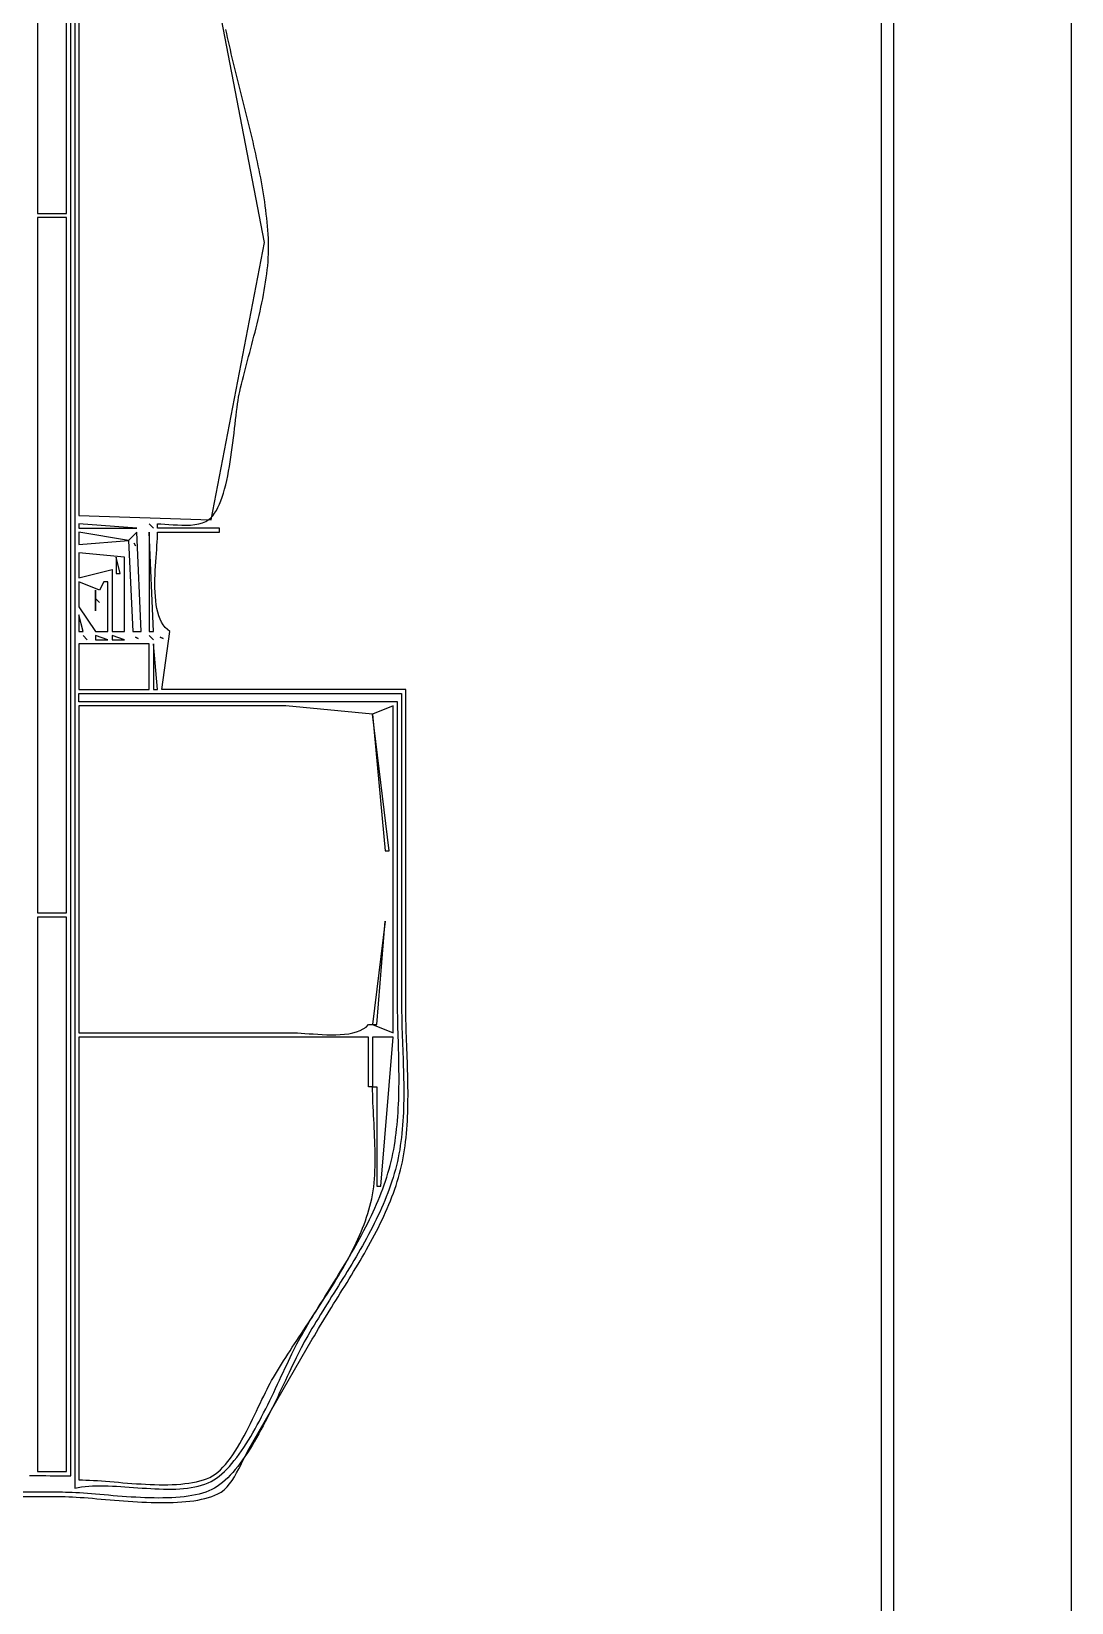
# Model space of a CAD drawing. Extents: x 0 to 792, y 0 to 1224.
# Drawn here: x 540.5 to 792, y 203.4 to 583 of the extents above; entities that cross this region are included whole.
import ezdxf

# ---------------------------------------------------------------- set-up
doc = ezdxf.new("R2010")
doc.units = 0
doc.layers.add('C7', color=7, linetype='CONTINUOUS')

msp = doc.modelspace()

# ---------------------------------------------------------------- linework, layer by layer
at = {"layer": 'C7'}
for points in [[(0, 1224), (0, 0), (792, 0), (792, 1224), (0, 1224)], [(26, 62), (561, 62), (699, 62), (734, 62), (747.396606, 63.027779), (749, 79), (749, 125), (749, 315), (749, 969), (749, 1138), (749, 1181), (747.972229, 1197.396606), (738, 1199), (709, 1199), (593, 1199), (166, 1199), (62, 1199), (36, 1199), (27.027777, 1197.396606), (26, 1177), (26, 1121), (26, 904), (26, 62)], [(29, 1196), (29, 65), (746, 65), (746, 1196), (29, 1196)], [(551, 1125), (551, 231), (551.7984, 231.1694), (552.6262, 231.3066), (553.4817, 231.4137), (554.3627, 231.493), (555.2675, 231.5469), (556.194, 231.5775), (557.1405, 231.5872), (558.1049, 231.5783), (559.0854, 231.553), (560.0799, 231.5136), (561.0867, 231.4625), (562.1038, 231.4018), (563.1293, 231.3339), (564.1613, 231.2611), (565.1978, 231.1856), (566.2369, 231.1097), (567.2768, 231.0357), (568.3154, 230.9659), (569.3509, 230.9026), (570.3814, 230.848), (571.405, 230.8045), (572.4197, 230.7742), (573.4236, 230.7596), (574.4148, 230.7629), (575.3913, 230.7863), (576.3514, 230.8322), (577.293, 230.9028), (578.2142, 231.0004), (579.1132, 231.1273), (579.988, 231.2858), (580.8366, 231.4781), (581.6572, 231.7066), (582.4479, 231.9735), (583.2067, 232.2811), (583.9317, 232.6318), (584.6211, 233.0277), (585.2637, 233.4558), (585.899, 233.9311), (586.5271, 234.4514), (587.148, 235.0148), (587.7618, 235.619), (588.3684, 236.2622), (588.968, 236.9422), (589.5606, 237.657), (590.1462, 238.4045), (590.7249, 239.1827), (591.2967, 239.9896), (591.8617, 240.823), (592.4199, 241.6809), (592.9713, 242.5613), (593.5161, 243.4621), (594.0541, 244.3813), (594.5856, 245.3168), (595.1105, 246.2665), (595.6288, 247.2285), (596.1407, 248.2006), (596.6461, 249.1808), (597.1451, 250.167), (597.6378, 251.1573), (598.1242, 252.1495), (598.6043, 253.1415), (599.0781, 254.1314), (599.5459, 255.1171), (600.0074, 256.0965), (600.4629, 257.0676), (600.9124, 258.0283), (601.3558, 258.9766), (601.7933, 259.9103), (602.2249, 260.8276), (602.6506, 261.7263), (603.0704, 262.6043), (603.4845, 263.4596), (603.8929, 264.2902), (604.2956, 265.0939), (604.6926, 265.8689), (605.084, 266.6129), (605.4699, 267.3239), (605.8503, 268), (606.3412, 268.8493), (606.8392, 269.6995), (607.3437, 270.5507), (607.854, 271.4029), (608.3697, 272.2561), (608.8901, 273.1105), (609.4148, 273.9662), (609.9431, 274.8231), (610.4746, 275.6814), (611.0086, 276.5411), (611.5446, 277.4022), (612.0821, 278.2649), (612.6204, 279.1293), (613.1591, 279.9953), (613.6975, 280.8631), (614.2352, 281.7327), (614.7715, 282.6042), (615.3059, 283.4776), (615.8379, 284.3531), (616.3668, 285.2306), (616.8922, 286.1104), (617.4135, 286.9923), (617.9301, 287.8765), (618.4415, 288.7631), (618.947, 289.6521), (619.4462, 290.5436), (619.9386, 291.4376), (620.4234, 292.3343), (620.9003, 293.2337), (621.3685, 294.1358), (621.8277, 295.0408), (622.2771, 295.9486), (622.7163, 296.8594), (623.1447, 297.7733), (623.5618, 298.6902), (623.9669, 299.6103), (624.3596, 300.5336), (624.7392, 301.4603), (625.1053, 302.3902), (625.4572, 303.3237), (625.7944, 304.2606), (626.1164, 305.2011), (626.4226, 306.1452), (626.7124, 307.093), (626.9852, 308.0445), (627.2407, 309), (627.4779, 309.9582), (627.698, 310.9217), (627.9016, 311.8901), (628.0891, 312.8632), (628.2612, 313.8407), (628.4184, 314.8224), (628.5614, 315.8081), (628.6906, 316.7976), (628.8066, 317.7905), (628.9101, 318.7867), (629.0016, 319.786), (629.0817, 320.788), (629.1508, 321.7926), (629.2097, 322.7996), (629.2589, 323.8086), (629.2989, 324.8195), (629.3304, 325.8319), (629.3539, 326.8458), (629.3699, 327.8608), (629.379, 328.8767), (629.3819, 329.8932), (629.3791, 330.9102), (629.3711, 331.9274), (629.3586, 332.9445), (629.342, 333.9614), (629.322, 334.9777), (629.2992, 335.9933), (629.2741, 337.0079), (629.2473, 338.0213), (629.2193, 339.0332), (629.1908, 340.0434), (629.1622, 341.0516), (629.1343, 342.0577), (629.1075, 343.0614), (629.0824, 344.0625), (629.0596, 345.0606), (629.0396, 346.0557), (629.0231, 347.0474), (629.0106, 348.0355), (629.0027, 349.0197), (629, 350), (629, 421), (552, 421), (552, 423), (630, 423), (630, 348), (630.0034, 347.0302), (630.0132, 346.0545), (630.0289, 345.0731), (630.0495, 344.0865), (630.0746, 343.0949), (630.1035, 342.0988), (630.1354, 341.0984), (630.1696, 340.0941), (630.2057, 339.0863), (630.2427, 338.0753), (630.2802, 337.0614), (630.3173, 336.0451), (630.3535, 335.0266), (630.388, 334.0064), (630.4202, 332.9847), (630.4495, 331.9619), (630.4751, 330.9384), (630.4963, 329.9145), (630.5126, 328.8906), (630.5232, 327.867), (630.5275, 326.8441), (630.5247, 325.8221), (630.5143, 324.8016), (630.4955, 323.7827), (630.4677, 322.7659), (630.4302, 321.7516), (630.3824, 320.74), (630.3234, 319.7315), (630.2528, 318.7264), (630.1698, 317.7252), (630.0737, 316.7282), (629.9639, 315.7357), (629.8397, 314.748), (629.7005, 313.7655), (629.5455, 312.7886), (629.374, 311.8177), (629.1855, 310.853), (628.9792, 309.8949), (628.7546, 308.9438), (628.5108, 308), (628.2449, 307.0493), (627.9617, 306.1021), (627.6615, 305.1582), (627.3451, 304.2177), (627.0129, 303.2804), (626.6655, 302.3463), (626.3036, 301.4153), (625.9276, 300.4875), (625.5381, 299.5627), (625.1357, 298.6408), (624.721, 297.7219), (624.2945, 296.8059), (623.8568, 295.8928), (623.4085, 294.9824), (622.9501, 294.0747), (622.4823, 293.1697), (622.0055, 292.2673), (621.5203, 291.3675), (621.0274, 290.4702), (620.5272, 289.5753), (620.0204, 288.6829), (619.5075, 287.7928), (618.9891, 286.9051), (618.4657, 286.0195), (617.938, 285.1362), (617.4064, 284.255), (616.8716, 283.3759), (616.3342, 282.4988), (615.7946, 281.6238), (615.2534, 280.7506), (614.7113, 279.8794), (614.1688, 279.0099), (613.6265, 278.1423), (613.0849, 277.2763), (612.5446, 276.412), (612.0061, 275.5494), (611.4701, 274.6883), (610.9371, 273.8287), (610.4077, 272.9706), (609.8824, 272.1138), (609.3618, 271.2584), (608.8465, 270.4044), (608.3371, 269.5515), (607.834, 268.6999), (607.338, 267.8494), (606.8495, 267), (606.4753, 266.3315), (606.0942, 265.6264), (605.7063, 264.8869), (605.3116, 264.1149), (604.91, 263.3127), (604.5017, 262.4822), (604.0866, 261.6257), (603.6647, 260.7451), (603.2361, 259.8425), (602.8007, 258.9201), (602.3587, 257.9799), (601.91, 257.0241), (601.4546, 256.0547), (600.9926, 255.0738), (600.5239, 254.0835), (600.0487, 253.0859), (599.5668, 252.0831), (599.0784, 251.0772), (598.5834, 250.0702), (598.082, 249.0643), (597.574, 248.0615), (597.0595, 247.064), (596.5385, 246.0738), (596.0111, 245.093), (595.4773, 244.1237), (594.937, 243.168), (594.3904, 242.228), (593.8374, 241.3058), (593.278, 240.4034), (592.7123, 239.523), (592.1402, 238.6667), (591.5619, 237.8365), (590.9773, 237.0345), (590.3864, 236.2629), (589.7893, 235.5237), (589.186, 234.819), (588.5765, 234.1508), (587.9607, 233.5214), (587.3388, 232.9327), (586.7108, 232.3869), (586.0767, 231.8861), (585.4364, 231.4323), (584.7901, 231.0277), (584.1279, 230.6716), (583.4213, 230.3492), (582.6724, 230.0592), (581.8837, 229.8003), (581.0574, 229.5711), (580.1959, 229.3703), (579.3016, 229.1965), (578.3767, 229.0485), (577.4236, 228.9249), (576.4447, 228.8245), (575.4422, 228.7457), (574.4185, 228.6875), (573.3759, 228.6483), (572.3168, 228.6269), (571.2434, 228.622), (570.1582, 228.6322), (569.0635, 228.6562), (567.9615, 228.6927), (566.8547, 228.7403), (565.7453, 228.7978), (564.6357, 228.8637), (563.5282, 228.9369), (562.4252, 229.0159), (561.3289, 229.0994), (560.2418, 229.1861), (559.1661, 229.2746), (558.1042, 229.3637), (557.0584, 229.452), (556.0311, 229.5382), (555.0245, 229.621), (554.041, 229.699), (553.083, 229.7709), (552.1528, 229.8353), (551.2527, 229.8911), (550.385, 229.9367), (549.5521, 229.971), (548.7563, 229.9925), (548, 230), (452, 230)], [(540.0033, 234.0629), (541.0037, 234.0515), (542.0039, 234.0411), (543.004, 234.0318), (544.0039, 234.0236), (545.0037, 234.0166), (546.0033, 234.0107), (547.0027, 234.0061), (548.002, 234.0027), (549.0011, 234.0006), (550, 234), (550, 1122)], [(542, 730), (542, 539), (549, 539), (549, 730), (542, 730)], [(552, 599), (552, 466), (584, 465), (596.820984, 532), (584, 599), (552, 599)], [(585.6103, 229.6033), (586.3873, 230.0473), (587.1139, 230.6151), (587.7939, 231.2891), (588.431, 232.0517), (589.0289, 232.8853), (589.5914, 233.7724), (590.1221, 234.6953), (590.6249, 235.6364), (591.1034, 236.5782), (591.5613, 237.503), (592.0025, 238.3933), (592.4306, 239.2315), (592.8495, 240), (608.421265, 267), (608.91, 267.8465), (609.4063, 268.6941), (609.9094, 269.543), (610.4188, 270.3931), (610.9338, 271.2445), (611.4539, 272.0973), (611.9785, 272.9515), (612.5071, 273.8072), (613.0389, 274.6644), (613.5736, 275.5231), (614.1104, 276.3836), (614.6487, 277.2457), (615.1882, 278.1095), (615.728, 278.9752), (616.2677, 279.8427), (616.8067, 280.7121), (617.3444, 281.5834), (617.8801, 282.4568), (618.4135, 283.3323), (618.9437, 284.2099), (619.4704, 285.0896), (619.9928, 285.9716), (620.5104, 286.8559), (621.0227, 287.7426), (621.529, 288.6316), (622.0288, 289.5231), (622.5214, 290.4171), (623.0064, 291.3136), (623.4831, 292.2128), (623.9509, 293.1146), (624.4093, 294.0192), (624.8577, 294.9266), (625.2955, 295.8368), (625.7221, 296.7498), (626.1369, 297.6658), (626.5394, 298.5849), (626.929, 299.5069), (627.3051, 300.4321), (627.6671, 301.3605), (628.0144, 302.292), (628.3465, 303.2268), (628.6627, 304.165), (628.9626, 305.1065), (629.2455, 306.0515), (629.5108, 307), (629.7543, 307.9421), (629.9791, 308.8916), (630.1858, 309.8482), (630.3751, 310.8115), (630.5475, 311.781), (630.7038, 312.7566), (630.8446, 313.7378), (630.9705, 314.7244), (631.0822, 315.7159), (631.1803, 316.712), (631.2655, 317.7123), (631.3384, 318.7166), (631.3996, 319.7245), (631.4499, 320.7356), (631.4897, 321.7496), (631.5199, 322.7662), (631.541, 323.7849), (631.5536, 324.8056), (631.5585, 325.8277), (631.5562, 326.851), (631.5474, 327.8751), (631.5328, 328.8997), (631.513, 329.9244), (631.4886, 330.949), (631.4603, 331.9729), (631.4287, 332.996), (631.3945, 334.0178), (631.3583, 335.0381), (631.3207, 336.0564), (631.2825, 337.0724), (631.2442, 338.0858), (631.2065, 339.0963), (631.17, 340.1034), (631.1354, 341.1069), (631.1033, 342.1064), (631.0744, 343.1015), (631.0493, 344.092), (631.0287, 345.0774), (631.0132, 346.0574), (631.0034, 347.0317), (631, 348), (631, 424), (572, 424), (574, 438), (573.4015, 438.4518), (572.8686, 438.9835), (572.398, 439.5897), (571.9862, 440.2646), (571.63, 441.0029), (571.3259, 441.7988), (571.0705, 442.6469), (570.8605, 443.5416), (570.6924, 444.4773), (570.563, 445.4485), (570.4689, 446.4496), (570.4066, 447.475), (570.3728, 448.5193), (570.3641, 449.5768), (570.3771, 450.6419), (570.4085, 451.7092), (570.4549, 452.7731), (570.5129, 453.828), (570.5791, 454.8683), (570.6501, 455.8885), (570.7227, 456.883), (570.7933, 457.8463), (570.8587, 458.7729), (570.9154, 459.657), (570.9601, 460.4933), (570.9894, 461.2761), (571, 462), (586, 462), (586, 463), (571, 463), (571, 464), (571.8335, 463.9815), (572.7471, 463.9342), (573.7245, 463.8704), (574.7493, 463.8024), (575.8052, 463.7425), (576.8758, 463.7029), (577.9448, 463.696), (578.996, 463.7339), (580.0128, 463.8291), (580.9791, 463.9938), (581.8785, 464.2403), (582.6946, 464.5808), (583.4112, 465.0277), (583.9046, 465.4572), (584.3703, 465.9683), (584.8091, 466.5562), (585.2221, 467.216), (585.6106, 467.943), (585.9755, 468.7323), (586.3179, 469.5792), (586.6389, 470.4787), (586.9396, 471.426), (587.2211, 472.4165), (587.4844, 473.4451), (587.7307, 474.5072), (587.961, 475.5979), (588.1765, 476.7124), (588.3781, 477.8458), (588.567, 478.9934), (588.7443, 480.1503), (588.911, 481.3118), (589.0682, 482.4729), (589.217, 483.629), (589.3585, 484.7751), (589.4938, 485.9064), (589.624, 487.0182), (589.7501, 488.1056), (589.8732, 489.1638), (589.9944, 490.1879), (590.1149, 491.1733), (590.2356, 492.1149), (590.3576, 493.0082), (590.4821, 493.8481), (590.6101, 494.6299), (590.7427, 495.3488), (590.8811, 496), (591.0903, 496.8951), (591.3085, 497.8018), (591.5348, 498.7193), (591.7684, 499.6471), (592.0083, 500.5846), (592.2538, 501.5311), (592.5039, 502.4861), (592.7577, 503.4489), (593.0145, 504.419), (593.2732, 505.3958), (593.5331, 506.3786), (593.7933, 507.3668), (594.0529, 508.3599), (594.3109, 509.3572), (594.5667, 510.3582), (594.8192, 511.3622), (595.0676, 512.3686), (595.311, 513.3769), (595.5486, 514.3864), (595.7794, 515.3966), (596.0027, 516.4067), (596.2175, 517.4163), (596.4229, 518.4247), (596.6182, 519.4314), (596.8023, 520.4356), (596.9745, 521.4369), (597.1339, 522.4346), (597.2795, 523.428), (597.4106, 524.4167), (597.5262, 525.4), (597.6255, 526.3773), (597.7076, 527.348), (597.7716, 528.3115), (597.8167, 529.2672), (597.842, 530.2145), (597.8465, 531.1528), (597.8295, 532.0815), (597.7901, 533), (597.7301, 533.9798), (597.6597, 534.9589), (597.5792, 535.9372), (597.4889, 536.9148), (597.3892, 537.8917), (597.2803, 538.868), (597.1624, 539.8435), (597.036, 540.8185), (596.9013, 541.7928), (596.7587, 542.7666), (596.6083, 543.7398), (596.4505, 544.7125), (596.2857, 545.6846), (596.1141, 546.6563), (595.9359, 547.6275), (595.7516, 548.5982), (595.5615, 549.5685), (595.3657, 550.5384), (595.1646, 551.5079), (594.9586, 552.4771), (594.7478, 553.4459), (594.5327, 554.4144), (594.3135, 555.3827), (594.0905, 556.3506), (593.864, 557.3184), (593.6343, 558.2859), (593.4017, 559.2531), (593.1666, 560.2203), (592.9292, 561.1872), (592.6897, 562.1541), (592.4486, 563.1208), (592.2061, 564.0874), (591.9625, 565.054), (591.7182, 566.0206), (591.4733, 566.9871), (591.2283, 567.9536), (590.9833, 568.9201), (590.7388, 569.8867), (590.495, 570.8534), (590.2522, 571.8202), (590.0107, 572.7871), (589.7708, 573.7541), (589.5329, 574.7213), (589.2971, 575.6887), (589.0639, 576.6563), (588.8335, 577.6241), (588.6061, 578.5922), (588.3822, 579.5605), (588.1621, 580.5292), (587.9459, 581.4981), (587.734, 582.4675), (587.5268, 583.4371)], [(542, 538), (542, 370), (549, 370), (549, 538), (542, 538)], [(552, 464), (552, 463), (566, 463), (552, 464)], [(569, 464), (570, 463), (569, 464)], [(552, 462), (552, 459), (564, 460), (565, 438), (567, 438), (566, 462), (564, 460), (552, 462)], [(569, 462), (569, 438), (570, 438), (569, 462)], [(552, 457), (552, 451), (560, 453), (560, 438), (563, 438), (563, 456), (552, 457)], [(561, 456), (561, 452), (562, 452), (561, 456)], [(565.333313, 459.333344), (565.666687, 458.666656), (565.333313, 459.333344)], [(552, 450), (552, 444), (556, 438), (559, 438), (559, 450), (558, 450), (557, 448), (552, 450)], [(556, 448), (556, 443), (556, 448)], [(556, 446), (557, 445), (556, 446)], [(552, 442), (552, 438), (553, 438), (552, 442)], [(553, 437), (554, 436), (553, 437)], [(556, 437), (556, 436), (559, 436), (556, 437)], [(560, 437), (560, 436), (563, 436), (560, 437)], [(565.666687, 436.666656), (566.333313, 436.333344), (565.666687, 436.666656)], [(569, 437), (570, 436), (569, 437)], [(571.666687, 436.666656), (572.333313, 436.333344), (571.666687, 436.666656)], [(552, 435), (552, 424), (569, 424), (569, 435), (552, 435)], [(570, 435), (570, 424), (571, 424), (570, 435)], [(552, 420), (552, 341), (604, 341), (604.812, 340.9853), (605.6939, 340.9458), (606.6362, 340.8882), (607.6289, 340.8193), (608.6626, 340.7457), (609.7274, 340.6742), (610.8137, 340.6116), (611.9119, 340.5645), (613.0122, 340.5397), (614.1048, 340.544), (615.1803, 340.584), (616.2288, 340.6665), (617.2406, 340.7983), (618.2062, 340.986), (619.1157, 341.2365), (619.9595, 341.5564), (620.728, 341.9524), (621.4113, 342.4314), (622, 343), (623, 343), (628, 341), (628, 420), (623, 418), (602, 420), (552, 420)], [(623, 418), (626, 385), (627, 385), (623, 418)], [(542, 369), (542, 235), (549, 235), (549, 369), (542, 369)], [(626, 368), (623, 343), (624, 343), (626, 368)], [(552, 340), (552, 233), (552.8227, 232.9915), (553.6821, 232.9673), (554.5754, 232.9291), (555.5002, 232.8786), (556.4537, 232.8176), (557.4335, 232.7479), (558.4369, 232.6712), (559.4614, 232.5893), (560.5043, 232.5039), (561.5631, 232.4167), (562.6351, 232.3295), (563.7178, 232.2441), (564.8086, 232.1622), (565.9049, 232.0856), (567.004, 232.016), (568.1035, 231.9552), (569.2007, 231.9049), (570.293, 231.8668), (571.3778, 231.8428), (572.4525, 231.8345), (573.5146, 231.8438), (574.5615, 231.8724), (575.5905, 231.9219), (576.5991, 231.9943), (577.5846, 232.0912), (578.5446, 232.2143), (579.4763, 232.3655), (580.3772, 232.5465), (581.2447, 232.7591), (582.0763, 233.0049), (582.8693, 233.2857), (583.6211, 233.6034)], [(622.5817, 300), (622.7906, 300.9228), (622.9724, 301.861), (623.1285, 302.8134), (623.2603, 303.7789), (623.3694, 304.7564), (623.4572, 305.7448), (623.5253, 306.743), (623.575, 307.7499), (623.6079, 308.7643), (623.6254, 309.7852), (623.629, 310.8115), (623.6203, 311.842), (623.6006, 312.8756), (623.5715, 313.9112), (623.5344, 314.9477), (623.4908, 315.984), (623.4422, 317.0191), (623.3901, 318.0516), (623.3359, 319.0807), (623.2812, 320.1051), (623.2273, 321.1238), (623.1759, 322.1355), (623.1283, 323.1394), (623.086, 324.1341), (623.0506, 325.1186), (623.0234, 326.0918), (623.0061, 327.0527), (623, 328), (624, 328), (624, 304), (625, 304), (628, 340), (623, 340), (623, 328), (622, 328), (622, 340), (552, 340)], [(583.6211, 233.6033), (584.2761, 233.9476), (584.9224, 234.3696), (585.5599, 234.8642), (586.1884, 235.4265), (586.8078, 236.0516), (587.4179, 236.7345), (588.0187, 237.4703), (588.61, 238.2539), (589.1915, 239.0805), (589.7633, 239.9451), (590.3251, 240.8427), (590.8769, 241.7683), (591.4184, 242.7171), (591.9496, 243.6841), (592.4702, 244.6643), (592.9802, 245.6527), (593.4795, 246.6445), (593.9678, 247.6346), (594.445, 248.6181), (594.9111, 249.59), (595.3658, 250.5454), (595.809, 251.4794), (596.2407, 252.387), (596.6605, 253.2631), (597.0685, 254.103), (597.4644, 254.9015), (597.8482, 255.6538), (598.2196, 256.355), (598.5787, 257), (599.0308, 257.7801), (599.4957, 258.5663), (599.9726, 259.3584), (600.4608, 260.1561), (600.9596, 260.9593), (601.4682, 261.7678), (601.9859, 262.5815), (602.512, 263.4002), (603.0458, 264.2236), (603.5865, 265.0517), (604.1335, 265.8843), (604.6859, 266.7211), (605.2431, 267.5621), (605.8044, 268.407), (606.3689, 269.2556), (606.9361, 270.1079), (607.5051, 270.9636), (608.0752, 271.8226), (608.6458, 272.6847), (609.216, 273.5496), (609.7852, 274.4173), (610.3527, 275.2876), (610.9177, 276.1603), (611.4794, 277.0352), (612.0372, 277.9121), (612.5904, 278.791), (613.1381, 279.6715), (613.6798, 280.5536), (614.2146, 281.437), (614.7419, 282.3217), (615.2608, 283.2073), (615.7708, 284.0938), (616.271, 284.981), (616.7607, 285.8687), (617.2393, 286.7567), (617.7059, 287.6449), (618.1599, 288.5331), (618.6006, 289.4211), (619.0271, 290.3087), (619.4388, 291.1958), (619.835, 292.0822), (620.215, 292.9677), (620.5779, 293.8522), (620.9231, 294.7355), (621.2499, 295.6174), (621.5575, 296.4977), (621.8452, 297.3763), (622.1123, 298.253), (622.3581, 299.1276), (622.5818, 300)], [(451, 229), (547, 229), (547.8052, 228.9928), (548.6435, 228.9721), (549.513, 228.939), (550.4117, 228.8948), (551.3378, 228.8407), (552.2894, 228.7778), (553.2646, 228.7073), (554.2614, 228.6304), (555.2781, 228.5484), (556.3127, 228.4624), (557.3633, 228.3736), (558.428, 228.2832), (559.505, 228.1924), (560.5924, 228.1024), (561.6882, 228.0144), (562.7906, 227.9296), (563.8976, 227.8491), (565.0075, 227.7742), (566.1182, 227.7061), (567.228, 227.6459), (568.3349, 227.5949), (569.437, 227.5543), (570.5324, 227.5251), (571.6193, 227.5087), (572.6957, 227.5063), (573.7598, 227.519), (574.8097, 227.5479), (575.8435, 227.5944), (576.8592, 227.6597), (577.8551, 227.7448), (578.8291, 227.851), (579.7795, 227.9795), (580.7043, 228.1314), (581.6017, 228.3081), (582.4696, 228.5106), (583.3064, 228.7402), (584.11, 228.9981), (584.8786, 229.2854), (585.6103, 229.6034)]]:
    msp.add_lwpolyline(points, dxfattribs=at)

doc.saveas('drawing.dxf')
